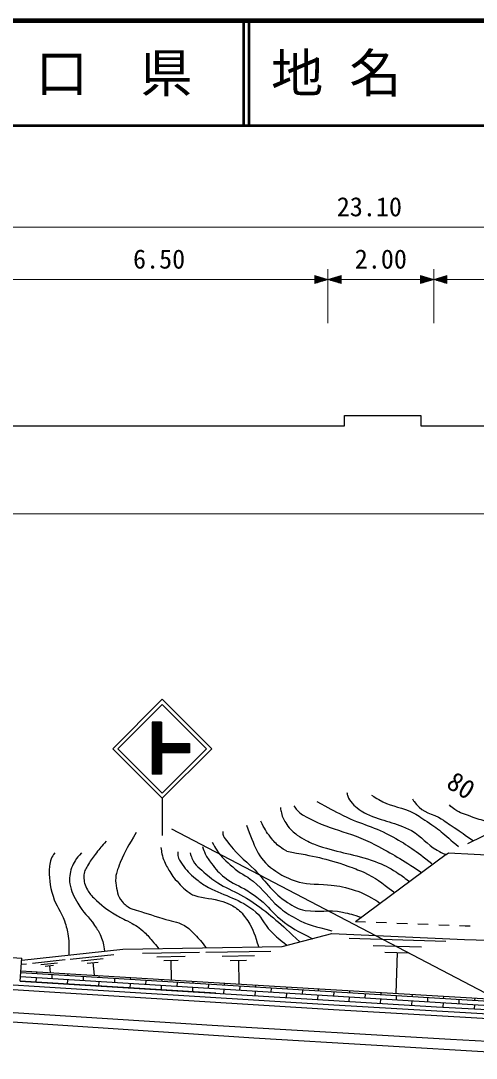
# Model space of a CAD drawing. Units: millimetres, scale not verified. Extents: x 40000 to 680000, y 20000 to 380000.
# Drawn here: x 346444 to 390016, y 280811 to 380000 of the extents above; entities that cross this region are included whole.
import ezdxf
from ezdxf.enums import TextEntityAlignment as Align

# ---------------------------------------------------------------- set-up
doc = ezdxf.new("R2010")
doc.units = ezdxf.units.MM
doc.header["$LTSCALE"] = 1000
for name, color, linetype, lineweight in [('M-BGD', 7, 'Continuous', 25), ('M-STR-HTXT', 7, 'Continuous', 13), ('M-STR-STRC', 7, 'Continuous', 25), ('M-STR-STRD', 7, 'Continuous', 25), ('M-TTL', 2, 'Continuous', 140), ('M-TTL-LINE', 7, 'Continuous', 50)]:
    doc.layers.add(name, color=color, linetype=linetype, lineweight=lineweight)
doc.layers.add('M-TTL-TXT', color=7, linetype='Continuous')
doc.styles.add('ＭＳ ゴシック', font='')
doc.styles.get('ＭＳ ゴシック').set_extended_font_data('MS Gothic')

msp = doc.modelspace()

# ---------------------------------------------------------------- hatches: boundary and pattern name
at = {"layer": 'M-STR-STRC'}
h = msp.add_hatch(dxfattribs=at)
h.set_pattern_fill('USER', color=256, style=0, pattern_type=2)
h.set_pattern_definition([(45, (-155673, 434128), (-70.7128, 70.7128), []), (135, (-155673, 434128), (-70.71634, -70.71634), [])])
h.paths.add_polyline_path([(362593, 310004), (362593, 310904), (359901, 310904), (359901, 312937), (359001, 312937), (359001, 307972), (359901, 307972), (359901, 310004)])

# ---------------------------------------------------------------- linework, layer by layer
at = {"layer": 'M-BGD'}
for p, q in [((377398, 341276), (377398, 342267)), ((377398, 342267), (384700, 342267)), ((384700, 342267), (384700, 341273)), ((339755, 341276), (377398, 341276)), ((384700, 341273), (422104, 341273)), ((389219, 301330), (398298, 305873)), ((387122, 300285), (378469, 293859)), ((387122, 300285), (387376, 300454)), ((387376, 300454), (418872, 298761)), ((379435, 293821), (378469, 293859)), ((381433, 293743), (380434, 293782)), ((383432, 293665), (382432, 293704)), ((385430, 293587), (384431, 293626)), ((371459, 291479), (376200, 292749)), ((376200, 292749), (388900, 292157)), ((387428, 293508), (386429, 293548)), ((388958, 293449), (388428, 293469)), ((389427, 293433), (388958, 293449)), ((326887, 291655), (346546, 290377)), ((377846, 292296), (387105, 291997)), ((388900, 292157), (452316, 290294)), ((346534, 290200), (356219, 291225)), ((351176, 290289), (355359, 290732)), ((356219, 291225), (371459, 291479)), ((358081, 290856), (363527, 290947)), ((364145, 290957), (370354, 291061)), ((380141, 291604), (384770, 291455)), ((381278, 290950), (383593, 290875)), ((382435, 290912), (382309, 287003)), ((312474, 289987), (349219, 287597)), ((346390, 288182), (346546, 290377)), ((346505, 289795), (347000, 289847)), ((347571, 289907), (350705, 290239)), ((348377, 289781), (349944, 289947)), ((348791, 289614), (349574, 289697)), ((349182, 289655), (349251, 289009)), ((352251, 290121), (354342, 290342)), ((352803, 289897), (353849, 290008)), ((353326, 289953), (353453, 288751)), ((359449, 290516), (362171, 290561)), ((360135, 290164), (361497, 290187)), ((360816, 290176), (360847, 288298)), ((365704, 290569), (368809, 290621)), ((366487, 290168), (368040, 290194)), ((367263, 290181), (367301, 287902)), ((312456, 289426), (349192, 287161)), ((346447, 289181), (355913, 288600)), ((397343, 285860), (346447, 288980)), ((347948, 289089), (347936, 288889)), ((349433, 288797), (349409, 288398)), ((350943, 288905), (350930, 288705)), ((353937, 288721), (353925, 288522)), ((346386, 288182), (386220, 285740)), ((365093, 287035), (346390, 288182)), ((397319, 285460), (346418, 288581)), ((347911, 288490), (347887, 288090)), ((349384, 287999), (349384, 287999)), ((350906, 288306), (350881, 287907)), ((352379, 287815), (352379, 287815)), ((352428, 288614), (352403, 288214)), ((353900, 288122), (353876, 287723)), ((355422, 288430), (355397, 288031)), ((355913, 288600), (371254, 287660)), ((356895, 287939), (356870, 287540)), ((356931, 288538), (356919, 288338)), ((358416, 288246), (358392, 287847)), ((359889, 287755), (359865, 287356)), ((359926, 288354), (359913, 288155)), ((361411, 288063), (361386, 287663)), ((362920, 288171), (362908, 287971)), ((364405, 287879), (364381, 287480)), ((365914, 287987), (365902, 287787)), ((367399, 287696), (367375, 287296)), ((368909, 287803), (368897, 287604)), ((371254, 287660), (397260, 286115)), ((349192, 287161), (376370, 285468)), ((349219, 287597), (376396, 285904)), ((355373, 287631), (355373, 287631)), ((358367, 287448), (358367, 287448)), ((361362, 287264), (361362, 287264)), ((362883, 287572), (362859, 287172)), ((364356, 287081), (364356, 287081)), ((365878, 287388), (365853, 286989)), ((368872, 287205), (368848, 286808)), ((370394, 287512), (370369, 287113)), ((371867, 287021), (371842, 286627)), ((371903, 287623), (371891, 287420)), ((373388, 287328), (373364, 286929)), ((374861, 286837), (374837, 286446)), ((374898, 287445), (374885, 287237)), ((376383, 287145), (376358, 286746)), ((377893, 287267), (377880, 287053)), ((379377, 286961), (379352, 286562)), ((380888, 287088), (380874, 286869)), ((382371, 286778), (382347, 286378)), ((383882, 286910), (383868, 286686)), ((386877, 286732), (386863, 286502)), ((376396, 285904), (398492, 284634)), ((377855, 286654), (377831, 286265)), ((380850, 286470), (380826, 286084)), ((383844, 286287), (383820, 285902)), ((385366, 286594), (385341, 286195)), ((386220, 285740), (396177, 285168)), ((386838, 286103), (386815, 285721)), ((388360, 286410), (388336, 286011)), ((389833, 285919), (389810, 285540)), ((389872, 286554), (389857, 286319)), ((376370, 285468), (398468, 284198))]:
    msp.add_line(p, q, dxfattribs=at)
for points, knots in [([(377640, 306211), (377662, 306058), (377681, 306002), (377724, 305873), (377823, 305577), (377951, 305438), (378148, 305195), (378369, 304922), (378537, 304805), (378825, 304603), (379080, 304423), (379220, 304313), (379502, 304179), (381129, 303410), (382237, 303427), (383820, 302571), (384879, 301998), (385218, 301284), (386276, 300708), (386600, 300531), (386721, 300456), (387122, 300285)], [0, 0, 0, 0, 1, 1, 1, 2, 2, 2, 3, 3, 3, 4, 4, 4, 5, 5, 5, 6, 6, 6, 7, 7, 7, 7]), ([(380010, 305957), (380308, 305744), (380418, 305690), (380688, 305534), (381756, 304915), (382515, 304917), (383651, 304433), (384251, 304178), (384539, 303935), (385090, 303587), (386444, 302731), (386857, 302299), (388308, 301047)], [0, 0, 0, 0, 1, 1, 1, 2, 2, 2, 3, 3, 3, 4, 4, 4, 4]), ([(383905, 305619), (383964, 305500), (384004, 305461), (384074, 305365), (384711, 304490), (385393, 304250), (386406, 303869)], [0, 0, 0, 0, 1, 1, 1, 2, 2, 2, 2]), ([(371290, 304772), (371308, 304541), (371329, 304460), (371374, 304264), (371482, 303803), (371619, 303557), (371882, 303163), (372052, 302910), (372173, 302785), (372390, 302571), (372574, 302389), (372688, 302297), (372898, 302147), (373212, 301923), (373406, 301824), (373745, 301639), (374187, 301398), (374454, 301295), (374930, 301131), (377009, 300416), (378288, 300372), (380349, 299607), (381181, 299299), (381633, 299068), (382381, 298591), (382861, 298286), (383036, 298165), (383566, 297745)], [0, 0, 0, 0, 1, 1, 1, 2, 2, 2, 3, 3, 3, 4, 4, 4, 5, 5, 5, 6, 6, 6, 7, 7, 7, 8, 8, 8, 9, 9, 9, 9]), ([(372560, 304941), (372702, 304738), (372753, 304672), (372898, 304518), (373076, 304331), (373184, 304227), (373406, 304095), (375929, 302594), (377753, 302587), (380349, 301216), (382119, 300281), (382757, 299909), (384752, 298591)], [0, 0, 0, 0, 1, 1, 1, 2, 2, 2, 3, 3, 3, 4, 4, 4, 4]), ([(374761, 305365), (375949, 304695), (376293, 304521), (377295, 304021), (379101, 303119), (380284, 302969), (382042, 301978), (383576, 301113), (384129, 300709), (385768, 299438)], [0, 0, 0, 0, 1, 1, 1, 2, 2, 2, 3, 3, 3, 3]), ([(392584, 303013), (391868, 303199), (391678, 303249), (391102, 303417), (390469, 303602), (390107, 303686), (389493, 303925), (388886, 304162), (388495, 304218), (387969, 304603), (387761, 304755), (387672, 304817), (387461, 305026)], [0, 0, 0, 0, 1, 1, 1, 2, 2, 2, 3, 3, 3, 4, 4, 4, 4]), ([(386406, 303869), (387137, 303388), (387324, 303264), (387908, 302869), (388634, 302379), (388862, 302219), (389755, 301598)], [0, 0, 0, 0, 1, 1, 1, 2, 2, 2, 2]), ([(368038, 303084), (368822, 301151), (369036, 299972), (370612, 298845), (371226, 298406), (371607, 298200), (372306, 297914), (373444, 297447), (374033, 297492), (375418, 297431)], [0, 0, 0, 0, 1, 1, 1, 2, 2, 2, 3, 3, 3, 3]), ([(371882, 300623), (371582, 300774), (371482, 300840), (371246, 301010), (370836, 301305), (370666, 301549), (370345, 301939), (369898, 302483), (369782, 302746), (369401, 303475)], [0, 0, 0, 0, 1, 1, 1, 2, 2, 2, 3, 3, 3, 3]), ([(354610, 301555), (354154, 301048), (354020, 300902), (353679, 300454), (353362, 300038), (353166, 299813), (352917, 299353), (352712, 298975), (352523, 298766), (352494, 298337), (352459, 297833), (352520, 297519), (352748, 297067), (352950, 296666), (353100, 296447), (353425, 296136), (354175, 295418), (354648, 295057), (355542, 294527), (355962, 294278), (356118, 294184), (356642, 293935)], [0, 0, 0, 0, 1, 1, 1, 2, 2, 2, 3, 3, 3, 4, 4, 4, 5, 5, 5, 6, 6, 6, 7, 7, 7, 7]), ([(357489, 302401), (356718, 301089), (356431, 300707), (355965, 299523), (355823, 299162), (355735, 298963), (355626, 298591), (355579, 298429), (355559, 298336), (355542, 298168), (355518, 297938), (355503, 297804), (355542, 297575), (355665, 296854), (355653, 296349), (356134, 295797), (356413, 295478), (356586, 295336), (356981, 295120)], [0, 0, 0, 0, 1, 1, 1, 2, 2, 2, 3, 3, 3, 4, 4, 4, 5, 5, 5, 6, 6, 6, 6]), ([(365786, 302486), (365769, 302380), (365775, 302331), (365786, 302232), (365816, 301967), (365972, 301858), (366125, 301639), (366997, 300389), (367753, 299906), (368820, 298818), (370030, 297586), (370507, 296635), (371967, 295713), (372580, 295325), (372945, 295071), (373660, 294951), (375032, 294721), (375856, 295070), (377216, 294781), (377934, 294629), (378220, 294563), (379025, 294272)], [0, 0, 0, 0, 1, 1, 1, 2, 2, 2, 3, 3, 3, 4, 4, 4, 5, 5, 5, 6, 6, 6, 7, 7, 7, 7]), ([(359860, 300962), (359883, 300687), (359895, 300598), (359944, 300369), (360010, 300063), (360072, 299895), (360198, 299607), (360394, 299160), (360524, 298916), (360791, 298507), (360947, 298268), (361019, 298120), (361214, 297914), (361713, 297388), (361968, 297050), (362569, 296644), (362729, 296536), (362808, 296446), (362992, 296390), (364060, 296066), (364721, 296129), (365786, 295797), (366168, 295679), (366371, 295573), (366718, 295374), (366924, 295255), (367039, 295184), (367226, 295035), (367445, 294860), (367558, 294746), (367734, 294527), (367912, 294306), (368001, 294172), (368157, 293935), (368738, 293052), (368810, 292610), (369207, 291442)], [0, 0, 0, 0, 1, 1, 1, 2, 2, 2, 3, 3, 3, 4, 4, 4, 5, 5, 5, 6, 6, 6, 7, 7, 7, 8, 8, 8, 9, 9, 9, 10, 10, 10, 11, 11, 11, 12, 12, 12, 12]), ([(363839, 301047), (363935, 300730), (363975, 300626), (364093, 300369), (364273, 299977), (364428, 299784), (364686, 299438), (365119, 298856), (365387, 298533), (365956, 298083), (366734, 297467), (367316, 297340), (368157, 296813), (368639, 296511), (368902, 296328), (369342, 295967), (370156, 295299), (370471, 294766), (371290, 294104), (372375, 293227), (372890, 292995), (374338, 292241)], [0, 0, 0, 0, 1, 1, 1, 2, 2, 2, 3, 3, 3, 4, 4, 4, 5, 5, 5, 6, 6, 6, 7, 7, 7, 7]), ([(364770, 301470), (364934, 301111), (365012, 300996), (365194, 300708), (365656, 299977), (366080, 299685), (366718, 299099), (367400, 298472), (367942, 298325), (368665, 297745), (369723, 296896), (370097, 296179), (371120, 295289), (371405, 295042), (371571, 294910), (371882, 294697), (372200, 294479), (372391, 294375), (372729, 294189), (373983, 293496), (374580, 293438), (376200, 293003)], [0, 0, 0, 0, 1, 1, 1, 2, 2, 2, 3, 3, 3, 4, 4, 4, 5, 5, 5, 6, 6, 6, 7, 7, 7, 7]), ([(371882, 300623), (374645, 300063), (375516, 299987), (377724, 299184), (378325, 298966), (378666, 298855), (379248, 298591), (380469, 298039), (380865, 297666), (382127, 296729)], [0, 0, 0, 0, 1, 1, 1, 2, 2, 2, 3, 3, 3, 3]), ([(349700, 300454), (349525, 300202), (349461, 300108), (349361, 299861), (349259, 299609), (349208, 299456), (349192, 299184), (349125, 298054), (349202, 297389), (349530, 296305), (349826, 295328), (350294, 294898), (350631, 293935), (350821, 293389), (350882, 293066), (350970, 292495), (351077, 291793), (351060, 291514), (351044, 290677)], [0, 0, 0, 0, 1, 1, 1, 2, 2, 2, 3, 3, 3, 4, 4, 4, 5, 5, 5, 6, 6, 6, 6]), ([(352240, 300454), (351946, 300122), (351842, 300015), (351647, 299692), (351494, 299439), (351404, 299294), (351308, 299015), (351209, 298726), (351165, 298556), (351139, 298253), (351114, 297956), (351086, 297784), (351139, 297491), (351279, 296717), (351513, 296312), (351901, 295628), (352414, 294725), (352924, 294369), (353510, 293511), (353769, 293132), (353918, 292916), (354102, 292495), (354337, 291959), (354359, 291703), (354459, 291039)], [0, 0, 0, 0, 1, 1, 1, 2, 2, 2, 3, 3, 3, 4, 4, 4, 5, 5, 5, 6, 6, 6, 7, 7, 7, 8, 8, 8, 8]), ([(361468, 300539), (361448, 300396), (361455, 300332), (361468, 300200), (361504, 299832), (361684, 299660), (361892, 299353), (362298, 298753), (362598, 298456), (363162, 297999), (363511, 297715), (363703, 297546), (364093, 297321), (365820, 296325), (367046, 296207), (368652, 295026), (369503, 294400), (369628, 293688), (370379, 292945), (370946, 292384), (371173, 292188), (371918, 291602)], [0, 0, 0, 0, 1, 1, 1, 2, 2, 2, 3, 3, 3, 4, 4, 4, 5, 5, 5, 6, 6, 6, 7, 7, 7, 7]), ([(362654, 300454), (362699, 300226), (362744, 300139), (362823, 299946), (363126, 299209), (363588, 298958), (364178, 298422), (365692, 297044), (366993, 296894), (368665, 295713), (370535, 294392), (371153, 293790), (373140, 291930)], [0, 0, 0, 0, 1, 1, 1, 2, 2, 2, 3, 3, 3, 4, 4, 4, 4]), ([(375418, 297431), (376521, 297339), (376909, 297310), (377824, 297047), (378706, 296794), (379199, 296605), (379994, 296147), (380331, 295953), (380459, 295882), (380835, 295616)], [0, 0, 0, 0, 1, 1, 1, 2, 2, 2, 3, 3, 3, 3]), ([(356981, 295120), (358468, 294658), (358845, 294542), (360036, 294162), (360841, 293904), (361362, 293918), (362095, 293497), (362542, 293241), (362723, 292993), (363092, 292634), (363562, 292175), (363705, 291976), (364188, 291358)], [0, 0, 0, 0, 1, 1, 1, 2, 2, 2, 3, 3, 3, 4, 4, 4, 4]), ([(356642, 293935), (357338, 293563), (357596, 293445), (358110, 292999), (358503, 292658), (358686, 292425), (359029, 292032), (359278, 291746), (359361, 291647), (359649, 291282)], [0, 0, 0, 0, 1, 1, 1, 2, 2, 2, 3, 3, 3, 3])]:
    msp.add_open_spline(points, degree=3, knots=knots, dxfattribs=at)
at = {"layer": 'M-STR-HTXT'}
for p, q in [((343526, 360255), (375830, 360255)), ((375830, 360255), (385948, 360255)), ((385948, 360255), (418297, 360255)), ((375830, 351093), (375830, 356255)), ((385948, 351093), (385948, 356255)), ((344776, 355255), (374580, 355255)), ((375830, 355255), (374580, 355630)), ((374580, 355630), (374580, 354880)), ((374830, 355555), (374580, 355555)), ((374580, 355480), (375080, 355480)), ((375330, 355405), (374580, 355405)), ((374580, 355330), (375580, 355330)), ((375830, 355255), (374580, 354880)), ((375830, 355255), (374580, 355255)), ((374580, 355180), (375580, 355180)), ((375330, 355105), (374580, 355105)), ((375830, 355255), (377080, 355630)), ((375830, 355255), (377080, 354880)), ((375830, 355255), (377080, 355255)), ((377080, 355330), (376080, 355330)), ((377080, 355180), (376080, 355180)), ((376330, 355405), (377080, 355405)), ((376330, 355105), (377080, 355105)), ((377080, 355480), (376580, 355480)), ((376830, 355555), (377080, 355555)), ((377080, 354880), (377080, 355630)), ((377080, 355255), (384698, 355255)), ((385948, 355255), (384698, 355630)), ((384698, 355630), (384698, 354880)), ((384948, 355555), (384698, 355555)), ((384698, 355480), (385198, 355480)), ((385448, 355405), (384698, 355405)), ((384698, 355330), (385698, 355330)), ((385948, 355255), (384698, 354880)), ((385948, 355255), (384698, 355255)), ((384698, 355180), (385698, 355180)), ((385448, 355105), (384698, 355105)), ((385948, 355255), (387198, 355630)), ((385948, 355255), (387198, 354880)), ((385948, 355255), (387198, 355255)), ((387198, 355330), (386198, 355330)), ((387198, 355180), (386198, 355180)), ((386448, 355405), (387198, 355405)), ((386448, 355105), (387198, 355105)), ((387198, 355480), (386698, 355480)), ((386948, 355555), (387198, 355555)), ((387198, 354880), (387198, 355630)), ((387198, 355255), (417047, 355255)), ((374580, 355030), (375080, 355030)), ((374830, 354955), (374580, 354955)), ((377080, 355030), (376580, 355030)), ((376830, 354955), (377080, 354955)), ((384698, 355030), (385198, 355030)), ((384948, 354955), (384698, 354955)), ((387198, 355030), (386698, 355030)), ((386948, 354955), (387198, 354955)), ((313764, 332853), (548294, 332853))]:
    msp.add_line(p, q, dxfattribs=at)
at = {"layer": 'M-STR-STRC'}
for p, q in [((355245, 310398), (359983, 315136)), ((355740, 310398), (359983, 314641)), ((359983, 315136), (364720, 310398)), ((359983, 314641), (364225, 310398)), ((359001, 312937), (359001, 307972)), ((359901, 312937), (359001, 312937)), ((359901, 312937), (359901, 310904)), ((359901, 310904), (362593, 310904)), ((362593, 310904), (362593, 310004)), ((355245, 310398), (359983, 305661)), ((355740, 310398), (359983, 306156)), ((362593, 310004), (359901, 310004)), ((359901, 310004), (359901, 307972)), ((359983, 306156), (364225, 310398)), ((359983, 305661), (364720, 310398)), ((359901, 307972), (359001, 307972)), ((359983, 305661), (359983, 302105)), ((360880, 302736), (401745, 281373))]:
    msp.add_line(p, q, dxfattribs=at)
at = {"layer": 'M-STR-STRD'}
for p, q in [((337931, 284791), (368750, 282759)), ((364770, 283944), (343519, 285299)), ((387546, 282589), (364770, 283944)), ((368750, 282759), (401770, 280811)), ((405156, 281658), (387546, 282589))]:
    msp.add_line(p, q, dxfattribs=at)
at = {"layer": 'M-TTL'}
msp.add_line((680000, 380000), (40000, 380000), dxfattribs=at)
at = {"layer": 'M-TTL-LINE'}
for p, q in [((367750, 380000), (367750, 370000)), ((368250, 380000), (368250, 370000)), ((40000, 370000), (680000, 370000))]:
    msp.add_line(p, q, dxfattribs=at)

# ---------------------------------------------------------------- texts
at = {"layer": 'M-BGD', "style": 'ＭＳ ゴシック'}
msp.add_text('80', height=1833, rotation=328.237, dxfattribs=at).set_placement((386741, 306302), align=Align.BOTTOM_LEFT)
at = {"layer": 'M-STR-HTXT', "style": 'ＭＳ ゴシック'}
for s, p in [('23.10', (379793, 360755)), ('6.50', (359678, 355755)), ('2.00', (380889, 355755))]:
    msp.add_text(s, height=1833, dxfattribs=at).set_placement(p, align=Align.BOTTOM_CENTER)
at = {"layer": 'M-TTL-TXT', "style": 'ＭＳ ゴシック'}
msp.add_text('山\u3000口\u3000県', height=3666, dxfattribs=at).set_placement((350375, 375000), align=Align.MIDDLE_CENTER)
msp.add_text('地 名', height=3666, dxfattribs=at).set_placement((370380, 375000), align=Align.MIDDLE_LEFT)

doc.saveas('drawing.dxf')
